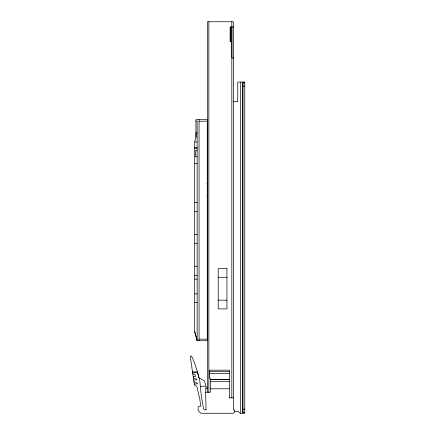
<?xml version="1.0" encoding="UTF-8"?>
<svg xmlns="http://www.w3.org/2000/svg" width="435" height="435" viewBox="0 0 435 435"><rect width="100%" height="100%" fill="white"/><g stroke="black" fill="none" stroke-linecap="round" stroke-linejoin="round"><path stroke-width="0.65" d="M193.227 376.764L195.418 376.634L195.141 374.758L192.797 373.828M193.711 380.06L196.995 379.869L196.897 379.217L193.385 377.825M194.298 384.056L197.582 383.86L197.485 383.208L193.972 381.816M231.893 41.412L230.11 41.412L230.11 26.992L233.47 26.992L233.47 58.018L231.898 58.018L231.898 26.992M244.747 82.922L242.567 82.922L242.567 412.375L244.747 412.375M243.002 86.119L244.747 86.119M233.078 101.708L237.76 101.708L237.76 82.046L244.747 82.046L244.747 413.25L240.017 413.25L238.206 411.505L234.22 411.505M195.919 121.012L197.142 121.012L197.142 340.719L207.277 340.719L207.277 119.625L195.919 119.625L195.94 137.264M199.061 121.196L207.277 121.196M197.142 132.811L196.006 132.811L196.006 137.02L194.695 141.908L194.695 331.584L196.718 339.142M194.695 141.984L197.142 141.984M194.695 147.541L197.142 147.541M194.695 148.498L197.142 148.498M197.142 150.657L195.391 150.657L195.391 156.758L197.142 156.758M194.695 163.353L197.142 163.353M206.788 183.2L207.305 183.2M206.788 196.745L207.305 196.745M194.695 202.607L197.142 202.607M194.695 211.415L197.142 211.415M194.695 234.498L197.142 234.498M194.695 243.279L197.142 243.279M194.695 266.236L197.142 266.236M194.695 275.578L197.142 275.578M218.207 277.274L226.945 277.274M194.695 279.145L197.142 279.145M194.695 293.875L197.142 293.875M218.207 300.172L226.945 300.172M194.695 302.662L197.142 302.662M199.061 339.142L207.277 339.142M209.572 370.196L229.539 370.169L229.539 397.867M209.572 371.305L229.539 371.305M192.509 371.881L197.419 371.881L197.659 372.751L192.64 372.746M209.572 373.589L229.539 373.589M210.355 379.434L229.539 379.434M210.355 379.586L229.539 379.586M210.355 381.332L229.539 381.332M205.864 388.749L207.364 388.749M210.355 388.781L229.539 388.781M205.619 392.212L210.355 392.212L210.355 378.249L209.572 378.292L209.572 370.169M229.131 397.867L233.405 397.867L233.405 409.928L234.481 409.928L234.481 412.331L233.432 413.25L200.758 413.25L198.137 410.629L198.137 407.133L198.871 406.257L200.769 406.257L199.79 399.096L196.908 386.682L194.429 384.937L190.253 356.499L191.476 355.922A101.371 101.371 0 0 1 198.855 377.672L204.445 380.902L205.978 386.133L200.356 386.427M243.002 409.177L244.747 409.177M206.13 409.754L205.179 409.754A1.745 1.745 0 0 1 203.46 408.313L201.405 396.666L199.507 378.048M207.364 387.074L206.027 386.878L205.619 391.592L206.054 409.754M194.695 331.584L197.142 340.692L196.832 339.561M243.002 82.046L243.002 413.25M240.381 82.046L240.381 413.25M233.318 27.182L233.318 21.75L207.364 21.75L207.364 392.212M233.318 57.73L233.318 397.867M231.833 21.75L231.833 397.867M230.561 26.992L230.561 41.412M208.849 21.75L208.849 392.441M199.061 119.625L199.061 340.719M197.735 373.034A121.811 111.001 -8.4 0 1 198.855 377.672M226.945 268.536L218.207 268.536L218.207 308.91L226.945 308.91L226.945 268.536"/></g></svg>
